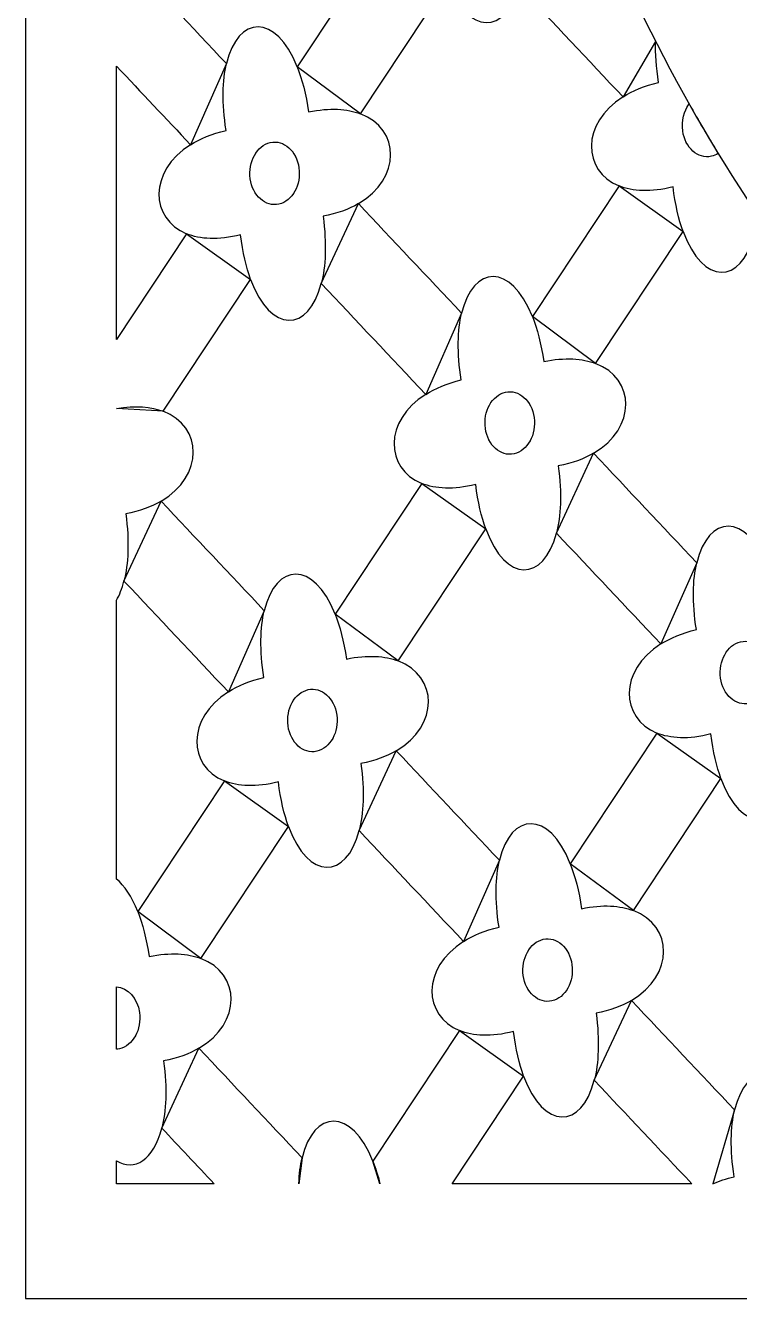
# Model space of a CAD drawing. Header units: centimetres. Extents: x 1.8 to 13.7, y -5.9 to 9.6.
# Drawn here: x 1.824 to 3.032, y -5.903 to -3.751 of the extents above; entities that cross this region are included whole.
import ezdxf

# ---------------------------------------------------------------- set-up
doc = ezdxf.new("R2010")
doc.units = ezdxf.units.CM
doc.header["$MEASUREMENT"] = 0
doc.layers.add('layer 1', color=7, linetype='Continuous')

msp = doc.modelspace()

# ---------------------------------------------------------------- linework, layer by layer
at = {"layer": 'layer 1', "color": 7}
for points, knots in [([(1.82375, 9.60243), (1.82375, 9.60243), (7.5222, 9.60243), (7.5222, 9.60243), (7.5222, 9.60243), (7.5222, 9.60243), (7.5222, -5.9026), (7.5222, -5.9026), (7.5222, -5.9026), (7.5222, -5.9026), (1.82375, -5.9026), (1.82375, -5.9026), (1.82375, -5.9026), (1.82375, -5.9026), (1.82375, 9.60243), (1.82375, 9.60243)], [0, 0, 0, 0, 0.2, 0.2, 0.2, 0.2, 0.4, 0.4, 0.4, 0.4, 0.6, 0.6, 0.6, 0.6, 1, 1, 1, 1]), ([(7.3682, -2.62354), (7.39259, -2.9877), (7.14111, -3.31673), (6.6514, -3.29242), (6.6514, -3.29242), (6.49824, -3.79455), (6.22865, -4.22455), (5.88486, -4.52902), (5.88486, -4.52902), (5.54106, -4.83346), (5.12304, -5.0124), (4.67301, -5.0124), (4.67301, -5.0124), (4.22299, -5.0124), (3.80498, -4.83346), (3.46118, -4.52902), (3.46118, -4.52902), (3.11738, -4.22455), (2.8478, -3.79455), (2.69464, -3.29242), (2.69464, -3.29242), (2.19987, -3.31698), (1.94828, -2.98088), (1.97869, -2.61225), (1.97869, -2.61225), (1.97869, -2.61225), (7.3682, -2.62354), (7.3682, -2.62354)], [0, 0, 0, 0, 0.125, 0.125, 0.125, 0.125, 0.25, 0.25, 0.25, 0.25, 0.375, 0.375, 0.375, 0.375, 0.5, 0.5, 0.5, 0.5, 0.625, 0.625, 0.625, 0.625, 0.75, 0.75, 0.75, 0.75, 1, 1, 1, 1]), ([(2.16371, -3.81504), (2.18304, -3.73393), (2.24728, -3.72936), (2.28342, -3.82084), (2.28342, -3.82084), (2.28342, -3.82084), (2.43004, -3.59992), (2.43004, -3.59992), (2.43004, -3.59992), (2.36793, -3.57452), (2.36517, -3.49457), (2.43674, -3.44938), (2.43674, -3.44938), (2.37787, -3.38693), (2.31899, -3.32446), (2.26013, -3.26201), (2.26013, -3.26201), (2.23907, -3.34466), (2.17425, -3.34676), (2.14067, -3.25496), (2.14067, -3.25496), (2.14067, -3.25496), (1.99262, -3.47802), (1.99262, -3.47802), (1.99262, -3.47802), (2.06004, -3.50376), (2.06256, -3.58697), (1.98917, -3.62986), (1.98917, -3.62986), (2.04734, -3.69159), (2.10552, -3.75331), (2.16371, -3.81504)], [0, 0, 0, 0, 0.1111111, 0.1111111, 0.1111111, 0.1111111, 0.2222222, 0.2222222, 0.2222222, 0.2222222, 0.3333333, 0.3333333, 0.3333333, 0.3333333, 0.4444444, 0.4444444, 0.4444444, 0.4444444, 0.5555556, 0.5555556, 0.5555556, 0.5555556, 0.6666667, 0.6666667, 0.6666667, 0.6666667, 0.7777778, 0.7777778, 0.7777778, 0.7777778, 1, 1, 1, 1]), ([(2.56144, -4.23699), (2.58077, -4.1559), (2.64501, -4.15131), (2.68116, -4.24281), (2.68116, -4.24281), (2.68116, -4.24281), (2.82778, -4.02189), (2.82778, -4.02189), (2.82778, -4.02189), (2.76566, -3.99647), (2.76292, -3.91654), (2.83448, -3.87135), (2.83448, -3.87135), (2.77561, -3.80888), (2.71674, -3.74645), (2.65786, -3.68398), (2.65786, -3.68398), (2.6368, -3.76663), (2.57198, -3.76873), (2.53842, -3.67691), (2.53842, -3.67691), (2.53842, -3.67691), (2.39037, -3.89999), (2.39037, -3.89999), (2.39037, -3.89999), (2.45778, -3.92571), (2.46029, -4.00893), (2.3869, -4.05183), (2.3869, -4.05183), (2.44508, -4.11354), (2.50327, -4.17528), (2.56144, -4.23699)], [0, 0, 0, 0, 0.1111111, 0.1111111, 0.1111111, 0.1111111, 0.2222222, 0.2222222, 0.2222222, 0.2222222, 0.3333333, 0.3333333, 0.3333333, 0.3333333, 0.4444444, 0.4444444, 0.4444444, 0.4444444, 0.5555556, 0.5555556, 0.5555556, 0.5555556, 0.6666667, 0.6666667, 0.6666667, 0.6666667, 0.7777778, 0.7777778, 0.7777778, 0.7777778, 1, 1, 1, 1]), ([(2.88969, -3.77767), (2.889, -3.79805), (2.89044, -3.82121), (2.89459, -3.84704), (2.89459, -3.84704), (2.87064, -3.85268), (2.85067, -3.86113), (2.83448, -3.87135), (2.83448, -3.87135), (2.83448, -3.87135), (2.88969, -3.77767), (2.88969, -3.77767)], [0, 0, 0, 0, 0.25, 0.25, 0.25, 0.25, 0.5, 0.5, 0.5, 0.5, 1, 1, 1, 1]), ([(1.97782, -4.28132), (1.97782, -4.28132), (2.0963, -4.1028), (2.0963, -4.1028), (2.0963, -4.1028), (2.03418, -4.07741), (2.03143, -3.99746), (2.103, -3.95226), (2.103, -3.95226), (2.06127, -3.90799), (2.01954, -3.86373), (1.97782, -3.81946), (1.97782, -3.81946), (1.97782, -3.81946), (1.97782, -4.28132), (1.97782, -4.28132)], [0, 0, 0, 0, 0.2, 0.2, 0.2, 0.2, 0.4, 0.4, 0.4, 0.4, 0.6, 0.6, 0.6, 0.6, 1, 1, 1, 1]), ([(2.16371, -3.81504), (2.1569, -3.84353), (2.15565, -3.88143), (2.16312, -3.92796), (2.16312, -3.92796), (2.13915, -3.9336), (2.11918, -3.94205), (2.103, -3.95226), (2.103, -3.95226), (2.103, -3.95226), (2.16371, -3.81504), (2.16371, -3.81504)], [0, 0, 0, 0, 0.25, 0.25, 0.25, 0.25, 0.5, 0.5, 0.5, 0.5, 1, 1, 1, 1]), ([(2.39037, -3.89999), (2.36808, -3.89149), (2.33873, -3.88925), (2.30265, -3.89685), (2.30265, -3.89685), (2.29819, -3.86656), (2.2915, -3.84131), (2.28342, -3.82084), (2.28342, -3.82084), (2.28342, -3.82084), (2.39037, -3.89999), (2.39037, -3.89999)], [0, 0, 0, 0, 0.25, 0.25, 0.25, 0.25, 0.5, 0.5, 0.5, 0.5, 1, 1, 1, 1]), ([(2.99541, -3.96696), (2.97863, -3.93951), (2.96226, -3.91164), (2.94632, -3.88334), (2.94632, -3.88334), (2.93753, -3.89512), (2.93309, -3.91178), (2.93547, -3.92888), (2.93547, -3.92888), (2.93947, -3.95757), (2.96123, -3.97684), (2.98392, -3.97177), (2.98392, -3.97177), (2.98802, -3.97087), (2.99186, -3.96921), (2.99541, -3.96696)], [0, 0, 0, 0, 0.2, 0.2, 0.2, 0.2, 0.4, 0.4, 0.4, 0.4, 0.6, 0.6, 0.6, 0.6, 1, 1, 1, 1]), ([(2.28638, -3.99142), (2.28238, -3.96274), (2.2606, -3.94346), (2.23792, -3.94853), (2.23792, -3.94853), (2.21523, -3.95358), (2.19998, -3.9811), (2.20399, -4.0098), (2.20399, -4.0098), (2.20799, -4.03849), (2.22975, -4.05776), (2.25244, -4.05269), (2.25244, -4.05269), (2.27513, -4.04764), (2.29037, -4.02012), (2.28638, -3.99142)], [0, 0, 0, 0, 0.2, 0.2, 0.2, 0.2, 0.4, 0.4, 0.4, 0.4, 0.6, 0.6, 0.6, 0.6, 1, 1, 1, 1]), ([(2.82778, -4.02189), (2.85053, -4.03118), (2.88123, -4.03319), (2.9192, -4.02346), (2.9192, -4.02346), (2.92275, -4.05336), (2.92867, -4.07844), (2.93615, -4.09888), (2.93615, -4.09888), (2.93615, -4.09888), (2.82778, -4.02189), (2.82778, -4.02189)], [0, 0, 0, 0, 0.25, 0.25, 0.25, 0.25, 0.5, 0.5, 0.5, 0.5, 1, 1, 1, 1]), ([(2.32413, -4.18686), (2.33138, -4.15837), (2.33345, -4.12033), (2.32724, -4.07326), (2.32724, -4.07326), (2.35089, -4.06877), (2.37073, -4.06128), (2.3869, -4.05183), (2.3869, -4.05183), (2.3869, -4.05183), (2.32413, -4.18686), (2.32413, -4.18686)], [0, 0, 0, 0, 0.25, 0.25, 0.25, 0.25, 0.5, 0.5, 0.5, 0.5, 1, 1, 1, 1]), ([(2.0963, -4.1028), (2.11905, -4.1121), (2.14976, -4.11411), (2.18771, -4.10437), (2.18771, -4.10437), (2.19127, -4.13427), (2.19719, -4.15936), (2.20467, -4.1798), (2.20467, -4.1798), (2.20467, -4.1798), (2.0963, -4.1028), (2.0963, -4.1028)], [0, 0, 0, 0, 0.25, 0.25, 0.25, 0.25, 0.5, 0.5, 0.5, 0.5, 1, 1, 1, 1]), ([(3.23132, -4.29389), (3.22729, -4.28913), (3.22327, -4.28435), (3.21924, -4.27956), (3.21924, -4.27956), (3.1647, -4.22169), (3.11015, -4.16382), (3.05561, -4.10595), (3.05561, -4.10595), (3.03453, -4.18858), (2.96973, -4.1907), (2.93615, -4.09888), (2.93615, -4.09888), (2.93615, -4.09888), (2.7881, -4.32196), (2.7881, -4.32196), (2.7881, -4.32196), (2.85552, -4.34768), (2.85802, -4.4309), (2.78464, -4.4738), (2.78464, -4.4738), (2.84281, -4.53551), (2.901, -4.59724), (2.95918, -4.65896), (2.95918, -4.65896), (2.9785, -4.57787), (3.04274, -4.57328), (3.07889, -4.66478), (3.07889, -4.66478), (3.07889, -4.66478), (3.22551, -4.44386), (3.22551, -4.44386), (3.22551, -4.44386), (3.16366, -4.41856), (3.16069, -4.33919), (3.23132, -4.29389)], [0, 0, 0, 0, 0.1, 0.1, 0.1, 0.1, 0.2, 0.2, 0.2, 0.2, 0.3, 0.3, 0.3, 0.3, 0.4, 0.4, 0.4, 0.4, 0.5, 0.5, 0.5, 0.5, 0.6, 0.6, 0.6, 0.6, 0.7, 0.7, 0.7, 0.7, 0.8, 0.8, 0.8, 0.8, 1, 1, 1, 1]), ([(2.22769, -4.73988), (2.24702, -4.65878), (2.31127, -4.6542), (2.34742, -4.7457), (2.34742, -4.7457), (2.34742, -4.7457), (2.49403, -4.52477), (2.49403, -4.52477), (2.49403, -4.52477), (2.43193, -4.49936), (2.42917, -4.41943), (2.50073, -4.37423), (2.50073, -4.37423), (2.44185, -4.31177), (2.38299, -4.24932), (2.32413, -4.18686), (2.32413, -4.18686), (2.30306, -4.2695), (2.23824, -4.27162), (2.20467, -4.1798), (2.20467, -4.1798), (2.20467, -4.1798), (2.05662, -4.40288), (2.05662, -4.40288), (2.05662, -4.40288), (2.12404, -4.4286), (2.12654, -4.51182), (2.05317, -4.55472), (2.05317, -4.55472), (2.11134, -4.61643), (2.16952, -4.67816), (2.22769, -4.73988)], [0, 0, 0, 0, 0.1111111, 0.1111111, 0.1111111, 0.1111111, 0.2222222, 0.2222222, 0.2222222, 0.2222222, 0.3333333, 0.3333333, 0.3333333, 0.3333333, 0.4444444, 0.4444444, 0.4444444, 0.4444444, 0.5555556, 0.5555556, 0.5555556, 0.5555556, 0.6666667, 0.6666667, 0.6666667, 0.6666667, 0.7777778, 0.7777778, 0.7777778, 0.7777778, 1, 1, 1, 1]), ([(2.56144, -4.23699), (2.55465, -4.26548), (2.55338, -4.3034), (2.56085, -4.34993), (2.56085, -4.34993), (2.53689, -4.35555), (2.51692, -4.36401), (2.50073, -4.37423), (2.50073, -4.37423), (2.50073, -4.37423), (2.56144, -4.23699), (2.56144, -4.23699)], [0, 0, 0, 0, 0.25, 0.25, 0.25, 0.25, 0.5, 0.5, 0.5, 0.5, 1, 1, 1, 1]), ([(2.7881, -4.32196), (2.76583, -4.31346), (2.73646, -4.31121), (2.70038, -4.31882), (2.70038, -4.31882), (2.69592, -4.28851), (2.68925, -4.26328), (2.68116, -4.24281), (2.68116, -4.24281), (2.68116, -4.24281), (2.7881, -4.32196), (2.7881, -4.32196)], [0, 0, 0, 0, 0.25, 0.25, 0.25, 0.25, 0.5, 0.5, 0.5, 0.5, 1, 1, 1, 1]), ([(2.68411, -4.41339), (2.68011, -4.38471), (2.65835, -4.36543), (2.63566, -4.3705), (2.63566, -4.3705), (2.61296, -4.37555), (2.59772, -4.40307), (2.60173, -4.43176), (2.60173, -4.43176), (2.60572, -4.46046), (2.62749, -4.47971), (2.65017, -4.47466), (2.65017, -4.47466), (2.67287, -4.46961), (2.68811, -4.44207), (2.68411, -4.41339)], [0, 0, 0, 0, 0.2, 0.2, 0.2, 0.2, 0.4, 0.4, 0.4, 0.4, 0.6, 0.6, 0.6, 0.6, 1, 1, 1, 1]), ([(2.05662, -4.40288), (2.03621, -4.39509), (2.00984, -4.39254), (1.97782, -4.39804), (1.97782, -4.39804), (1.97782, -4.39804), (2.05662, -4.40288), (2.05662, -4.40288)], [0, 0, 0, 0, 0.3333333, 0.3333333, 0.3333333, 0.3333333, 1, 1, 1, 1]), ([(2.72186, -4.60883), (2.72912, -4.58034), (2.73119, -4.5423), (2.72499, -4.49523), (2.72499, -4.49523), (2.74863, -4.49074), (2.76848, -4.48325), (2.78464, -4.4738), (2.78464, -4.4738), (2.78464, -4.4738), (2.72186, -4.60883), (2.72186, -4.60883)], [0, 0, 0, 0, 0.25, 0.25, 0.25, 0.25, 0.5, 0.5, 0.5, 0.5, 1, 1, 1, 1]), ([(2.49403, -4.52476), (2.51679, -4.53407), (2.5475, -4.53608), (2.58546, -4.52633), (2.58546, -4.52633), (2.58901, -4.55624), (2.59494, -4.58133), (2.6024, -4.60176), (2.6024, -4.60176), (2.6024, -4.60176), (2.49403, -4.52476), (2.49403, -4.52476)], [0, 0, 0, 0, 0.25, 0.25, 0.25, 0.25, 0.5, 0.5, 0.5, 0.5, 1, 1, 1, 1]), ([(1.99038, -4.68974), (1.99763, -4.66126), (1.99971, -4.62322), (1.9935, -4.57615), (1.9935, -4.57615), (2.01716, -4.57166), (2.03699, -4.56416), (2.05315, -4.55471), (2.05315, -4.55471), (2.05315, -4.55471), (1.99038, -4.68974), (1.99038, -4.68974)], [0, 0, 0, 0, 0.25, 0.25, 0.25, 0.25, 0.5, 0.5, 0.5, 0.5, 1, 1, 1, 1]), ([(2.62542, -5.16185), (2.64476, -5.08074), (2.70901, -5.07617), (2.74515, -5.16765), (2.74515, -5.16765), (2.74515, -5.16765), (2.89176, -4.94673), (2.89176, -4.94673), (2.89176, -4.94673), (2.82966, -4.92133), (2.8269, -4.84138), (2.89848, -4.7962), (2.89848, -4.7962), (2.8396, -4.73374), (2.78072, -4.67129), (2.72186, -4.60883), (2.72186, -4.60883), (2.70079, -4.69147), (2.63598, -4.69357), (2.6024, -4.60176), (2.6024, -4.60176), (2.6024, -4.60176), (2.45437, -4.82483), (2.45437, -4.82483), (2.45437, -4.82483), (2.52178, -4.85055), (2.52429, -4.93379), (2.4509, -4.97667), (2.4509, -4.97667), (2.50907, -5.0384), (2.56725, -5.10013), (2.62542, -5.16185)], [0, 0, 0, 0, 0.1111111, 0.1111111, 0.1111111, 0.1111111, 0.2222222, 0.2222222, 0.2222222, 0.2222222, 0.3333333, 0.3333333, 0.3333333, 0.3333333, 0.4444444, 0.4444444, 0.4444444, 0.4444444, 0.5555556, 0.5555556, 0.5555556, 0.5555556, 0.6666667, 0.6666667, 0.6666667, 0.6666667, 0.7777778, 0.7777778, 0.7777778, 0.7777778, 1, 1, 1, 1]), ([(2.95918, -4.65896), (2.95238, -4.68745), (2.95113, -4.72535), (2.95859, -4.77189), (2.95859, -4.77189), (2.93463, -4.77752), (2.91465, -4.78598), (2.89848, -4.7962), (2.89848, -4.7962), (2.89848, -4.7962), (2.95918, -4.65896), (2.95918, -4.65896)], [0, 0, 0, 0, 0.25, 0.25, 0.25, 0.25, 0.5, 0.5, 0.5, 0.5, 1, 1, 1, 1]), ([(1.97782, -5.1935), (1.99092, -5.20443), (2.00342, -5.22264), (2.01367, -5.24857), (2.01367, -5.24857), (2.01367, -5.24857), (2.16029, -5.02765), (2.16029, -5.02765), (2.16029, -5.02765), (2.09818, -5.00225), (2.09543, -4.9223), (2.167, -4.87711), (2.167, -4.87711), (2.10812, -4.81464), (2.04925, -4.75219), (1.99038, -4.68975), (1.99038, -4.68975), (1.98714, -4.70247), (1.98285, -4.71327), (1.97782, -4.72213), (1.97782, -4.72213), (1.97782, -4.72213), (1.97782, -5.1935), (1.97782, -5.1935)], [0, 0, 0, 0, 0.1428571, 0.1428571, 0.1428571, 0.1428571, 0.2857143, 0.2857143, 0.2857143, 0.2857143, 0.4285714, 0.4285714, 0.4285714, 0.4285714, 0.5714286, 0.5714286, 0.5714286, 0.5714286, 0.7142857, 0.7142857, 0.7142857, 0.7142857, 1, 1, 1, 1]), ([(2.22769, -4.73988), (2.2209, -4.76837), (2.21965, -4.80627), (2.2271, -4.8528), (2.2271, -4.8528), (2.20315, -4.85844), (2.18318, -4.86689), (2.167, -4.87711), (2.167, -4.87711), (2.167, -4.87711), (2.22769, -4.73988), (2.22769, -4.73988)], [0, 0, 0, 0, 0.25, 0.25, 0.25, 0.25, 0.5, 0.5, 0.5, 0.5, 1, 1, 1, 1]), ([(2.45437, -4.82483), (2.43208, -4.81633), (2.40272, -4.81409), (2.36663, -4.82169), (2.36663, -4.82169), (2.36217, -4.7914), (2.3555, -4.76615), (2.34742, -4.7457), (2.34742, -4.7457), (2.34742, -4.7457), (2.45437, -4.82483), (2.45437, -4.82483)], [0, 0, 0, 0, 0.25, 0.25, 0.25, 0.25, 0.5, 0.5, 0.5, 0.5, 1, 1, 1, 1]), ([(3.08185, -4.83536), (3.07784, -4.80668), (3.05608, -4.7874), (3.03339, -4.79245), (3.03339, -4.79245), (3.01071, -4.79752), (2.99546, -4.82504), (2.99946, -4.85373), (2.99946, -4.85373), (3.00346, -4.88241), (3.02523, -4.90168), (3.04792, -4.89663), (3.04792, -4.89663), (3.07061, -4.89158), (3.08585, -4.86404), (3.08185, -4.83536)], [0, 0, 0, 0, 0.2, 0.2, 0.2, 0.2, 0.4, 0.4, 0.4, 0.4, 0.6, 0.6, 0.6, 0.6, 1, 1, 1, 1]), ([(2.35036, -4.91628), (2.34637, -4.88759), (2.3246, -4.86832), (2.30192, -4.87337), (2.30192, -4.87337), (2.27923, -4.87843), (2.26398, -4.90596), (2.26798, -4.93464), (2.26798, -4.93464), (2.27198, -4.96333), (2.29374, -4.9826), (2.31644, -4.97755), (2.31644, -4.97755), (2.33913, -4.97248), (2.35437, -4.94496), (2.35036, -4.91628)], [0, 0, 0, 0, 0.2, 0.2, 0.2, 0.2, 0.4, 0.4, 0.4, 0.4, 0.6, 0.6, 0.6, 0.6, 1, 1, 1, 1]), ([(2.89178, -4.94673), (2.91453, -4.95604), (2.94523, -4.95803), (2.98319, -4.9483), (2.98319, -4.9483), (2.98674, -4.9782), (2.99267, -5.00329), (3.00015, -5.02373), (3.00015, -5.02373), (3.00015, -5.02373), (2.89178, -4.94673), (2.89178, -4.94673)], [0, 0, 0, 0, 0.25, 0.25, 0.25, 0.25, 0.5, 0.5, 0.5, 0.5, 1, 1, 1, 1]), ([(2.38812, -5.11171), (2.39538, -5.08322), (2.39744, -5.04517), (2.39124, -4.99812), (2.39124, -4.99812), (2.41489, -4.99363), (2.43473, -4.98612), (2.4509, -4.97667), (2.4509, -4.97667), (2.4509, -4.97667), (2.38812, -5.11171), (2.38812, -5.11171)], [0, 0, 0, 0, 0.25, 0.25, 0.25, 0.25, 0.5, 0.5, 0.5, 0.5, 1, 1, 1, 1]), ([(2.16029, -5.02765), (2.18305, -5.03694), (2.21374, -5.03895), (2.25171, -5.02922), (2.25171, -5.02922), (2.25526, -5.05912), (2.26119, -5.0842), (2.26866, -5.10464), (2.26866, -5.10464), (2.26866, -5.10464), (2.16029, -5.02765), (2.16029, -5.02765)], [0, 0, 0, 0, 0.25, 0.25, 0.25, 0.25, 0.5, 0.5, 0.5, 0.5, 1, 1, 1, 1]), ([(3.02317, -5.5838), (3.0425, -5.50271), (3.10674, -5.49812), (3.14288, -5.58962), (3.14288, -5.58962), (3.14288, -5.58962), (3.28951, -5.3687), (3.28951, -5.3687), (3.28951, -5.3687), (3.22739, -5.3433), (3.22465, -5.26335), (3.29621, -5.21815), (3.29621, -5.21815), (3.23733, -5.1557), (3.17847, -5.09324), (3.11959, -5.03079), (3.11959, -5.03079), (3.09853, -5.11344), (3.03371, -5.11554), (3.00015, -5.02373), (3.00015, -5.02373), (3.00015, -5.02373), (2.8521, -5.2468), (2.8521, -5.2468), (2.8521, -5.2468), (2.91952, -5.27252), (2.92202, -5.35574), (2.84863, -5.39864), (2.84863, -5.39864), (2.90681, -5.46037), (2.96499, -5.52208), (3.02317, -5.5838)], [0, 0, 0, 0, 0.1111111, 0.1111111, 0.1111111, 0.1111111, 0.2222222, 0.2222222, 0.2222222, 0.2222222, 0.3333333, 0.3333333, 0.3333333, 0.3333333, 0.4444444, 0.4444444, 0.4444444, 0.4444444, 0.5555556, 0.5555556, 0.5555556, 0.5555556, 0.6666667, 0.6666667, 0.6666667, 0.6666667, 0.7777778, 0.7777778, 0.7777778, 0.7777778, 1, 1, 1, 1]), ([(2.29169, -5.66472), (2.31102, -5.58363), (2.37527, -5.57904), (2.4114, -5.67054), (2.4114, -5.67054), (2.4114, -5.67054), (2.55803, -5.44962), (2.55803, -5.44962), (2.55803, -5.44962), (2.49591, -5.4242), (2.49316, -5.34427), (2.56473, -5.29908), (2.56473, -5.29908), (2.50585, -5.23661), (2.44698, -5.17416), (2.38812, -5.11171), (2.38812, -5.11171), (2.36706, -5.19436), (2.30224, -5.19646), (2.26866, -5.10464), (2.26866, -5.10464), (2.26866, -5.10464), (2.12062, -5.32772), (2.12062, -5.32772), (2.12062, -5.32772), (2.18803, -5.35344), (2.19054, -5.43666), (2.11715, -5.47956), (2.11715, -5.47956), (2.17534, -5.54127), (2.23351, -5.603), (2.29169, -5.66472)], [0, 0, 0, 0, 0.1111111, 0.1111111, 0.1111111, 0.1111111, 0.2222222, 0.2222222, 0.2222222, 0.2222222, 0.3333333, 0.3333333, 0.3333333, 0.3333333, 0.4444444, 0.4444444, 0.4444444, 0.4444444, 0.5555556, 0.5555556, 0.5555556, 0.5555556, 0.6666667, 0.6666667, 0.6666667, 0.6666667, 0.7777778, 0.7777778, 0.7777778, 0.7777778, 1, 1, 1, 1]), ([(2.62542, -5.16185), (2.61865, -5.19034), (2.61738, -5.22824), (2.62485, -5.27477), (2.62485, -5.27477), (2.60088, -5.28039), (2.58091, -5.28886), (2.56473, -5.29908), (2.56473, -5.29908), (2.56473, -5.29908), (2.62542, -5.16185), (2.62542, -5.16185)], [0, 0, 0, 0, 0.25, 0.25, 0.25, 0.25, 0.5, 0.5, 0.5, 0.5, 1, 1, 1, 1]), ([(2.8521, -5.2468), (2.82981, -5.2383), (2.80045, -5.23606), (2.76438, -5.24366), (2.76438, -5.24366), (2.75992, -5.21337), (2.75323, -5.18812), (2.74515, -5.16765), (2.74515, -5.16765), (2.74515, -5.16765), (2.8521, -5.2468), (2.8521, -5.2468)], [0, 0, 0, 0, 0.25, 0.25, 0.25, 0.25, 0.5, 0.5, 0.5, 0.5, 1, 1, 1, 1]), ([(2.12062, -5.32772), (2.09833, -5.31922), (2.06897, -5.31698), (2.0329, -5.32458), (2.0329, -5.32458), (2.02844, -5.29429), (2.02176, -5.26902), (2.01367, -5.24857), (2.01367, -5.24857), (2.01367, -5.24857), (2.12062, -5.32772), (2.12062, -5.32772)], [0, 0, 0, 0, 0.25, 0.25, 0.25, 0.25, 0.5, 0.5, 0.5, 0.5, 1, 1, 1, 1]), ([(2.74811, -5.33825), (2.7441, -5.30955), (2.72233, -5.29029), (2.69965, -5.29534), (2.69965, -5.29534), (2.67696, -5.3004), (2.66172, -5.32791), (2.66571, -5.35661), (2.66571, -5.35661), (2.66972, -5.3853), (2.69149, -5.40457), (2.71417, -5.3995), (2.71417, -5.3995), (2.73686, -5.39445), (2.75211, -5.36693), (2.74811, -5.33825)], [0, 0, 0, 0, 0.2, 0.2, 0.2, 0.2, 0.4, 0.4, 0.4, 0.4, 0.6, 0.6, 0.6, 0.6, 1, 1, 1, 1]), ([(2.01663, -5.41915), (2.0132, -5.39458), (1.99672, -5.37692), (1.97782, -5.37555), (1.97782, -5.37555), (1.97782, -5.37555), (1.97782, -5.48115), (1.97782, -5.48115), (1.97782, -5.48115), (1.97943, -5.48102), (1.98106, -5.48079), (1.9827, -5.48042), (1.9827, -5.48042), (2.00538, -5.47537), (2.02063, -5.44785), (2.01663, -5.41915)], [0, 0, 0, 0, 0.2, 0.2, 0.2, 0.2, 0.4, 0.4, 0.4, 0.4, 0.6, 0.6, 0.6, 0.6, 1, 1, 1, 1]), ([(2.78585, -5.53368), (2.79311, -5.50519), (2.79519, -5.46714), (2.78897, -5.42007), (2.78897, -5.42007), (2.81263, -5.41559), (2.83246, -5.40809), (2.84863, -5.39864), (2.84863, -5.39864), (2.84863, -5.39864), (2.78585, -5.53368), (2.78585, -5.53368)], [0, 0, 0, 0, 0.25, 0.25, 0.25, 0.25, 0.5, 0.5, 0.5, 0.5, 1, 1, 1, 1]), ([(2.55803, -5.44962), (2.58078, -5.45891), (2.61149, -5.46092), (2.64944, -5.45119), (2.64944, -5.45119), (2.65299, -5.48109), (2.65892, -5.50617), (2.6664, -5.52661), (2.6664, -5.52661), (2.6664, -5.52661), (2.55803, -5.44962), (2.55803, -5.44962)], [0, 0, 0, 0, 0.25, 0.25, 0.25, 0.25, 0.5, 0.5, 0.5, 0.5, 1, 1, 1, 1]), ([(2.05437, -5.61459), (2.06163, -5.5861), (2.0637, -5.54806), (2.0575, -5.50099), (2.0575, -5.50099), (2.08114, -5.4965), (2.10099, -5.48901), (2.11715, -5.47956), (2.11715, -5.47956), (2.11715, -5.47956), (2.05437, -5.61459), (2.05437, -5.61459)], [0, 0, 0, 0, 0.25, 0.25, 0.25, 0.25, 0.5, 0.5, 0.5, 0.5, 1, 1, 1, 1]), ([(2.95075, -5.70861), (2.89578, -5.65031), (2.84082, -5.59198), (2.78585, -5.53368), (2.78585, -5.53368), (2.76479, -5.61631), (2.69997, -5.61843), (2.6664, -5.52661), (2.6664, -5.52661), (2.6664, -5.52661), (2.5456, -5.70861), (2.5456, -5.70861), (2.5456, -5.70861), (2.5456, -5.70861), (2.95075, -5.70861), (2.95075, -5.70861)], [0, 0, 0, 0, 0.2, 0.2, 0.2, 0.2, 0.4, 0.4, 0.4, 0.4, 0.6, 0.6, 0.6, 0.6, 1, 1, 1, 1]), ([(3.02317, -5.5838), (3.01638, -5.61229), (3.01513, -5.65021), (3.02258, -5.69673), (3.02258, -5.69673), (3.00921, -5.69988), (2.99708, -5.7039), (2.98615, -5.70861), (2.98615, -5.70861), (2.98615, -5.70861), (3.02317, -5.5838), (3.02317, -5.5838)], [0, 0, 0, 0, 0.25, 0.25, 0.25, 0.25, 0.5, 0.5, 0.5, 0.5, 1, 1, 1, 1]), ([(2.14299, -5.70861), (2.11346, -5.67727), (2.08392, -5.64593), (2.05437, -5.61459), (2.05437, -5.61459), (2.04059, -5.66867), (2.00806, -5.68827), (1.97782, -5.66961), (1.97782, -5.66961), (1.97782, -5.66961), (1.97782, -5.70861), (1.97782, -5.70861), (1.97782, -5.70861), (1.97782, -5.70861), (2.14299, -5.70861), (2.14299, -5.70861)], [0, 0, 0, 0, 0.2, 0.2, 0.2, 0.2, 0.4, 0.4, 0.4, 0.4, 0.6, 0.6, 0.6, 0.6, 1, 1, 1, 1]), ([(2.29169, -5.66472), (2.28864, -5.67749), (2.28672, -5.69214), (2.28618, -5.70861), (2.28618, -5.70861), (2.28618, -5.70861), (2.29169, -5.66472), (2.29169, -5.66472)], [0, 0, 0, 0, 0.3333333, 0.3333333, 0.3333333, 0.3333333, 1, 1, 1, 1]), ([(2.42332, -5.70861), (2.41986, -5.69446), (2.41585, -5.68176), (2.4114, -5.67054), (2.4114, -5.67054), (2.4114, -5.67054), (2.42332, -5.70861), (2.42332, -5.70861)], [0, 0, 0, 0, 0.3333333, 0.3333333, 0.3333333, 0.3333333, 1, 1, 1, 1])]:
    msp.add_open_spline(points, degree=3, knots=knots, dxfattribs=at)
at = {"layer": 'layer 1', "color": 250, "lineweight": 9}
for points, knots in [([(1.82375, 9.60243), (1.82375, 9.60243), (7.5222, 9.60243), (7.5222, 9.60243), (7.5222, 9.60243), (7.5222, 9.60243), (7.5222, -5.9026), (7.5222, -5.9026), (7.5222, -5.9026), (7.5222, -5.9026), (1.82375, -5.9026), (1.82375, -5.9026), (1.82375, -5.9026), (1.82375, -5.9026), (1.82375, 9.60243), (1.82375, 9.60243)], [0, 0, 0, 0, 0.2, 0.2, 0.2, 0.2, 0.4, 0.4, 0.4, 0.4, 0.6, 0.6, 0.6, 0.6, 1, 1, 1, 1]), ([(7.3682, -2.62354), (7.39259, -2.9877), (7.14111, -3.31673), (6.6514, -3.29242), (6.6514, -3.29242), (6.49824, -3.79455), (6.22865, -4.22455), (5.88486, -4.52902), (5.88486, -4.52902), (5.54106, -4.83346), (5.12304, -5.0124), (4.67301, -5.0124), (4.67301, -5.0124), (4.22299, -5.0124), (3.80498, -4.83346), (3.46118, -4.52902), (3.46118, -4.52902), (3.11738, -4.22455), (2.8478, -3.79455), (2.69464, -3.29242), (2.69464, -3.29242), (2.19987, -3.31698), (1.94828, -2.98088), (1.97869, -2.61225)], [0, 0, 0, 0, 0.1428571, 0.1428571, 0.1428571, 0.1428571, 0.2857143, 0.2857143, 0.2857143, 0.2857143, 0.4285714, 0.4285714, 0.4285714, 0.4285714, 0.5714286, 0.5714286, 0.5714286, 0.5714286, 0.7142857, 0.7142857, 0.7142857, 0.7142857, 1, 1, 1, 1]), ([(2.16371, -3.81504), (2.18304, -3.73393), (2.24728, -3.72936), (2.28342, -3.82084), (2.28342, -3.82084), (2.28342, -3.82084), (2.43004, -3.59992), (2.43004, -3.59992), (2.43004, -3.59992), (2.36793, -3.57452), (2.36517, -3.49457), (2.43674, -3.44938), (2.43674, -3.44938), (2.37787, -3.38693), (2.31899, -3.32446), (2.26013, -3.26201), (2.26013, -3.26201), (2.23907, -3.34466), (2.17425, -3.34676), (2.14067, -3.25496), (2.14067, -3.25496), (2.14067, -3.25496), (1.99262, -3.47802), (1.99262, -3.47802), (1.99262, -3.47802), (2.06004, -3.50376), (2.06256, -3.58697), (1.98917, -3.62986), (1.98917, -3.62986), (2.04734, -3.69159), (2.10552, -3.75331), (2.16371, -3.81504)], [0, 0, 0, 0, 0.1111111, 0.1111111, 0.1111111, 0.1111111, 0.2222222, 0.2222222, 0.2222222, 0.2222222, 0.3333333, 0.3333333, 0.3333333, 0.3333333, 0.4444444, 0.4444444, 0.4444444, 0.4444444, 0.5555556, 0.5555556, 0.5555556, 0.5555556, 0.6666667, 0.6666667, 0.6666667, 0.6666667, 0.7777778, 0.7777778, 0.7777778, 0.7777778, 1, 1, 1, 1]), ([(2.56144, -4.23699), (2.58077, -4.1559), (2.64501, -4.15131), (2.68116, -4.24281), (2.68116, -4.24281), (2.68116, -4.24281), (2.82778, -4.02189), (2.82778, -4.02189), (2.82778, -4.02189), (2.76566, -3.99647), (2.76292, -3.91654), (2.83448, -3.87135), (2.83448, -3.87135), (2.77561, -3.80888), (2.71674, -3.74645), (2.65786, -3.68398), (2.65786, -3.68398), (2.6368, -3.76663), (2.57198, -3.76873), (2.53842, -3.67691), (2.53842, -3.67691), (2.53842, -3.67691), (2.39037, -3.89999), (2.39037, -3.89999), (2.39037, -3.89999), (2.45778, -3.92571), (2.46029, -4.00893), (2.3869, -4.05183), (2.3869, -4.05183), (2.44508, -4.11354), (2.50327, -4.17528), (2.56144, -4.23699)], [0, 0, 0, 0, 0.1111111, 0.1111111, 0.1111111, 0.1111111, 0.2222222, 0.2222222, 0.2222222, 0.2222222, 0.3333333, 0.3333333, 0.3333333, 0.3333333, 0.4444444, 0.4444444, 0.4444444, 0.4444444, 0.5555556, 0.5555556, 0.5555556, 0.5555556, 0.6666667, 0.6666667, 0.6666667, 0.6666667, 0.7777778, 0.7777778, 0.7777778, 0.7777778, 1, 1, 1, 1]), ([(2.88969, -3.77767), (2.889, -3.79805), (2.89044, -3.82121), (2.89459, -3.84704), (2.89459, -3.84704), (2.87064, -3.85268), (2.85067, -3.86113), (2.83448, -3.87135)], [0, 0, 0, 0, 0.3333333, 0.3333333, 0.3333333, 0.3333333, 1, 1, 1, 1]), ([(1.97782, -4.28132), (1.97782, -4.28132), (2.0963, -4.1028), (2.0963, -4.1028), (2.0963, -4.1028), (2.03418, -4.07741), (2.03143, -3.99746), (2.103, -3.95226), (2.103, -3.95226), (2.06127, -3.90799), (2.01954, -3.86373), (1.97782, -3.81946), (1.97782, -3.81946), (1.97782, -3.81946), (1.97782, -4.28132), (1.97782, -4.28132)], [0, 0, 0, 0, 0.2, 0.2, 0.2, 0.2, 0.4, 0.4, 0.4, 0.4, 0.6, 0.6, 0.6, 0.6, 1, 1, 1, 1]), ([(2.16371, -3.81504), (2.1569, -3.84353), (2.15565, -3.88143), (2.16312, -3.92796), (2.16312, -3.92796), (2.13915, -3.9336), (2.11918, -3.94205), (2.103, -3.95226)], [0, 0, 0, 0, 0.3333333, 0.3333333, 0.3333333, 0.3333333, 1, 1, 1, 1]), ([(2.39037, -3.89999), (2.36808, -3.89149), (2.33873, -3.88925), (2.30265, -3.89685), (2.30265, -3.89685), (2.29819, -3.86656), (2.2915, -3.84131), (2.28342, -3.82084)], [0, 0, 0, 0, 0.3333333, 0.3333333, 0.3333333, 0.3333333, 1, 1, 1, 1]), ([(2.99541, -3.96696), (2.97863, -3.93951), (2.96226, -3.91164), (2.94632, -3.88334), (2.94632, -3.88334), (2.93753, -3.89512), (2.93309, -3.91178), (2.93547, -3.92888), (2.93547, -3.92888), (2.93947, -3.95757), (2.96123, -3.97684), (2.98392, -3.97177), (2.98392, -3.97177), (2.98802, -3.97087), (2.99186, -3.96921), (2.99541, -3.96696)], [0, 0, 0, 0, 0.2, 0.2, 0.2, 0.2, 0.4, 0.4, 0.4, 0.4, 0.6, 0.6, 0.6, 0.6, 1, 1, 1, 1]), ([(2.28638, -3.99142), (2.28238, -3.96274), (2.2606, -3.94346), (2.23792, -3.94853), (2.23792, -3.94853), (2.21523, -3.95358), (2.19998, -3.9811), (2.20399, -4.0098), (2.20399, -4.0098), (2.20799, -4.03849), (2.22975, -4.05776), (2.25244, -4.05269), (2.25244, -4.05269), (2.27513, -4.04764), (2.29037, -4.02012), (2.28638, -3.99142)], [0, 0, 0, 0, 0.2, 0.2, 0.2, 0.2, 0.4, 0.4, 0.4, 0.4, 0.6, 0.6, 0.6, 0.6, 1, 1, 1, 1]), ([(2.82778, -4.02189), (2.85053, -4.03118), (2.88123, -4.03319), (2.9192, -4.02346), (2.9192, -4.02346), (2.92275, -4.05336), (2.92867, -4.07844), (2.93615, -4.09888)], [0, 0, 0, 0, 0.3333333, 0.3333333, 0.3333333, 0.3333333, 1, 1, 1, 1]), ([(2.32413, -4.18686), (2.33138, -4.15837), (2.33345, -4.12033), (2.32724, -4.07326), (2.32724, -4.07326), (2.35089, -4.06877), (2.37073, -4.06128), (2.3869, -4.05183)], [0, 0, 0, 0, 0.3333333, 0.3333333, 0.3333333, 0.3333333, 1, 1, 1, 1]), ([(2.0963, -4.1028), (2.11905, -4.1121), (2.14976, -4.11411), (2.18771, -4.10437), (2.18771, -4.10437), (2.19127, -4.13427), (2.19719, -4.15936), (2.20467, -4.1798)], [0, 0, 0, 0, 0.3333333, 0.3333333, 0.3333333, 0.3333333, 1, 1, 1, 1]), ([(3.23132, -4.29389), (3.22729, -4.28913), (3.22327, -4.28435), (3.21924, -4.27956), (3.21924, -4.27956), (3.1647, -4.22169), (3.11015, -4.16382), (3.05561, -4.10595), (3.05561, -4.10595), (3.03453, -4.18858), (2.96973, -4.1907), (2.93615, -4.09888), (2.93615, -4.09888), (2.93615, -4.09888), (2.7881, -4.32196), (2.7881, -4.32196), (2.7881, -4.32196), (2.85552, -4.34768), (2.85802, -4.4309), (2.78464, -4.4738), (2.78464, -4.4738), (2.84281, -4.53551), (2.901, -4.59724), (2.95918, -4.65896), (2.95918, -4.65896), (2.9785, -4.57787), (3.04274, -4.57328), (3.07889, -4.66478), (3.07889, -4.66478), (3.07889, -4.66478), (3.22551, -4.44386), (3.22551, -4.44386), (3.22551, -4.44386), (3.16366, -4.41856), (3.16069, -4.33919), (3.23132, -4.29389)], [0, 0, 0, 0, 0.1, 0.1, 0.1, 0.1, 0.2, 0.2, 0.2, 0.2, 0.3, 0.3, 0.3, 0.3, 0.4, 0.4, 0.4, 0.4, 0.5, 0.5, 0.5, 0.5, 0.6, 0.6, 0.6, 0.6, 0.7, 0.7, 0.7, 0.7, 0.8, 0.8, 0.8, 0.8, 1, 1, 1, 1]), ([(2.22769, -4.73988), (2.24702, -4.65878), (2.31127, -4.6542), (2.34742, -4.7457), (2.34742, -4.7457), (2.34742, -4.7457), (2.49403, -4.52477), (2.49403, -4.52477), (2.49403, -4.52477), (2.43193, -4.49936), (2.42917, -4.41943), (2.50073, -4.37423), (2.50073, -4.37423), (2.44185, -4.31177), (2.38299, -4.24932), (2.32413, -4.18686), (2.32413, -4.18686), (2.30306, -4.2695), (2.23824, -4.27162), (2.20467, -4.1798), (2.20467, -4.1798), (2.20467, -4.1798), (2.05662, -4.40288), (2.05662, -4.40288), (2.05662, -4.40288), (2.12404, -4.4286), (2.12654, -4.51182), (2.05317, -4.55472), (2.05317, -4.55472), (2.11134, -4.61643), (2.16952, -4.67816), (2.22769, -4.73988)], [0, 0, 0, 0, 0.1111111, 0.1111111, 0.1111111, 0.1111111, 0.2222222, 0.2222222, 0.2222222, 0.2222222, 0.3333333, 0.3333333, 0.3333333, 0.3333333, 0.4444444, 0.4444444, 0.4444444, 0.4444444, 0.5555556, 0.5555556, 0.5555556, 0.5555556, 0.6666667, 0.6666667, 0.6666667, 0.6666667, 0.7777778, 0.7777778, 0.7777778, 0.7777778, 1, 1, 1, 1]), ([(2.56144, -4.23699), (2.55465, -4.26548), (2.55338, -4.3034), (2.56085, -4.34993), (2.56085, -4.34993), (2.53689, -4.35555), (2.51692, -4.36401), (2.50073, -4.37423)], [0, 0, 0, 0, 0.3333333, 0.3333333, 0.3333333, 0.3333333, 1, 1, 1, 1]), ([(2.7881, -4.32196), (2.76583, -4.31346), (2.73646, -4.31121), (2.70038, -4.31882), (2.70038, -4.31882), (2.69592, -4.28851), (2.68925, -4.26328), (2.68116, -4.24281)], [0, 0, 0, 0, 0.3333333, 0.3333333, 0.3333333, 0.3333333, 1, 1, 1, 1]), ([(2.68411, -4.41339), (2.68011, -4.38471), (2.65835, -4.36543), (2.63566, -4.3705), (2.63566, -4.3705), (2.61296, -4.37555), (2.59772, -4.40307), (2.60173, -4.43176), (2.60173, -4.43176), (2.60572, -4.46046), (2.62749, -4.47971), (2.65017, -4.47466), (2.65017, -4.47466), (2.67287, -4.46961), (2.68811, -4.44207), (2.68411, -4.41339)], [0, 0, 0, 0, 0.2, 0.2, 0.2, 0.2, 0.4, 0.4, 0.4, 0.4, 0.6, 0.6, 0.6, 0.6, 1, 1, 1, 1]), ([(2.72186, -4.60883), (2.72912, -4.58034), (2.73119, -4.5423), (2.72499, -4.49523), (2.72499, -4.49523), (2.74863, -4.49074), (2.76848, -4.48325), (2.78464, -4.4738)], [0, 0, 0, 0, 0.3333333, 0.3333333, 0.3333333, 0.3333333, 1, 1, 1, 1]), ([(2.49403, -4.52476), (2.51679, -4.53407), (2.5475, -4.53608), (2.58546, -4.52633), (2.58546, -4.52633), (2.58901, -4.55624), (2.59494, -4.58133), (2.6024, -4.60176)], [0, 0, 0, 0, 0.3333333, 0.3333333, 0.3333333, 0.3333333, 1, 1, 1, 1]), ([(1.99038, -4.68974), (1.99763, -4.66126), (1.99971, -4.62322), (1.9935, -4.57615), (1.9935, -4.57615), (2.01716, -4.57166), (2.03699, -4.56416), (2.05315, -4.55471)], [0, 0, 0, 0, 0.3333333, 0.3333333, 0.3333333, 0.3333333, 1, 1, 1, 1]), ([(2.62542, -5.16185), (2.64476, -5.08074), (2.70901, -5.07617), (2.74515, -5.16765), (2.74515, -5.16765), (2.74515, -5.16765), (2.89176, -4.94673), (2.89176, -4.94673), (2.89176, -4.94673), (2.82966, -4.92133), (2.8269, -4.84138), (2.89848, -4.7962), (2.89848, -4.7962), (2.8396, -4.73374), (2.78072, -4.67129), (2.72186, -4.60883), (2.72186, -4.60883), (2.70079, -4.69147), (2.63598, -4.69357), (2.6024, -4.60176), (2.6024, -4.60176), (2.6024, -4.60176), (2.45437, -4.82483), (2.45437, -4.82483), (2.45437, -4.82483), (2.52178, -4.85055), (2.52429, -4.93379), (2.4509, -4.97667), (2.4509, -4.97667), (2.50907, -5.0384), (2.56725, -5.10013), (2.62542, -5.16185)], [0, 0, 0, 0, 0.1111111, 0.1111111, 0.1111111, 0.1111111, 0.2222222, 0.2222222, 0.2222222, 0.2222222, 0.3333333, 0.3333333, 0.3333333, 0.3333333, 0.4444444, 0.4444444, 0.4444444, 0.4444444, 0.5555556, 0.5555556, 0.5555556, 0.5555556, 0.6666667, 0.6666667, 0.6666667, 0.6666667, 0.7777778, 0.7777778, 0.7777778, 0.7777778, 1, 1, 1, 1]), ([(2.95918, -4.65896), (2.95238, -4.68745), (2.95113, -4.72535), (2.95859, -4.77189), (2.95859, -4.77189), (2.93463, -4.77752), (2.91465, -4.78598), (2.89848, -4.7962)], [0, 0, 0, 0, 0.3333333, 0.3333333, 0.3333333, 0.3333333, 1, 1, 1, 1]), ([(1.97782, -5.1935), (1.99092, -5.20443), (2.00342, -5.22264), (2.01367, -5.24857), (2.01367, -5.24857), (2.01367, -5.24857), (2.16029, -5.02765), (2.16029, -5.02765), (2.16029, -5.02765), (2.09818, -5.00225), (2.09543, -4.9223), (2.167, -4.87711), (2.167, -4.87711), (2.10812, -4.81464), (2.04925, -4.75219), (1.99038, -4.68975), (1.99038, -4.68975), (1.98714, -4.70247), (1.98285, -4.71327), (1.97782, -4.72213), (1.97782, -4.72213), (1.97782, -4.72213), (1.97782, -5.1935), (1.97782, -5.1935)], [0, 0, 0, 0, 0.1428571, 0.1428571, 0.1428571, 0.1428571, 0.2857143, 0.2857143, 0.2857143, 0.2857143, 0.4285714, 0.4285714, 0.4285714, 0.4285714, 0.5714286, 0.5714286, 0.5714286, 0.5714286, 0.7142857, 0.7142857, 0.7142857, 0.7142857, 1, 1, 1, 1]), ([(2.22769, -4.73988), (2.2209, -4.76837), (2.21965, -4.80627), (2.2271, -4.8528), (2.2271, -4.8528), (2.20315, -4.85844), (2.18318, -4.86689), (2.167, -4.87711)], [0, 0, 0, 0, 0.3333333, 0.3333333, 0.3333333, 0.3333333, 1, 1, 1, 1]), ([(2.45437, -4.82483), (2.43208, -4.81633), (2.40272, -4.81409), (2.36663, -4.82169), (2.36663, -4.82169), (2.36217, -4.7914), (2.3555, -4.76615), (2.34742, -4.7457)], [0, 0, 0, 0, 0.3333333, 0.3333333, 0.3333333, 0.3333333, 1, 1, 1, 1]), ([(3.08185, -4.83536), (3.07784, -4.80668), (3.05608, -4.7874), (3.03339, -4.79245), (3.03339, -4.79245), (3.01071, -4.79752), (2.99546, -4.82504), (2.99946, -4.85373), (2.99946, -4.85373), (3.00346, -4.88241), (3.02523, -4.90168), (3.04792, -4.89663), (3.04792, -4.89663), (3.07061, -4.89158), (3.08585, -4.86404), (3.08185, -4.83536)], [0, 0, 0, 0, 0.2, 0.2, 0.2, 0.2, 0.4, 0.4, 0.4, 0.4, 0.6, 0.6, 0.6, 0.6, 1, 1, 1, 1]), ([(2.35036, -4.91628), (2.34637, -4.88759), (2.3246, -4.86832), (2.30192, -4.87337), (2.30192, -4.87337), (2.27923, -4.87843), (2.26398, -4.90596), (2.26798, -4.93464), (2.26798, -4.93464), (2.27198, -4.96333), (2.29374, -4.9826), (2.31644, -4.97755), (2.31644, -4.97755), (2.33913, -4.97248), (2.35437, -4.94496), (2.35036, -4.91628)], [0, 0, 0, 0, 0.2, 0.2, 0.2, 0.2, 0.4, 0.4, 0.4, 0.4, 0.6, 0.6, 0.6, 0.6, 1, 1, 1, 1]), ([(2.89178, -4.94673), (2.91453, -4.95604), (2.94523, -4.95803), (2.98319, -4.9483), (2.98319, -4.9483), (2.98674, -4.9782), (2.99267, -5.00329), (3.00015, -5.02373)], [0, 0, 0, 0, 0.3333333, 0.3333333, 0.3333333, 0.3333333, 1, 1, 1, 1]), ([(2.38812, -5.11171), (2.39538, -5.08322), (2.39744, -5.04517), (2.39124, -4.99812), (2.39124, -4.99812), (2.41489, -4.99363), (2.43473, -4.98612), (2.4509, -4.97667)], [0, 0, 0, 0, 0.3333333, 0.3333333, 0.3333333, 0.3333333, 1, 1, 1, 1]), ([(2.16029, -5.02765), (2.18305, -5.03694), (2.21374, -5.03895), (2.25171, -5.02922), (2.25171, -5.02922), (2.25526, -5.05912), (2.26119, -5.0842), (2.26866, -5.10464)], [0, 0, 0, 0, 0.3333333, 0.3333333, 0.3333333, 0.3333333, 1, 1, 1, 1]), ([(3.02317, -5.5838), (3.0425, -5.50271), (3.10674, -5.49812), (3.14288, -5.58962), (3.14288, -5.58962), (3.14288, -5.58962), (3.28951, -5.3687), (3.28951, -5.3687), (3.28951, -5.3687), (3.22739, -5.3433), (3.22465, -5.26335), (3.29621, -5.21815), (3.29621, -5.21815), (3.23733, -5.1557), (3.17847, -5.09324), (3.11959, -5.03079), (3.11959, -5.03079), (3.09853, -5.11344), (3.03371, -5.11554), (3.00015, -5.02373), (3.00015, -5.02373), (3.00015, -5.02373), (2.8521, -5.2468), (2.8521, -5.2468), (2.8521, -5.2468), (2.91952, -5.27252), (2.92202, -5.35574), (2.84863, -5.39864), (2.84863, -5.39864), (2.90681, -5.46037), (2.96499, -5.52208), (3.02317, -5.5838)], [0, 0, 0, 0, 0.1111111, 0.1111111, 0.1111111, 0.1111111, 0.2222222, 0.2222222, 0.2222222, 0.2222222, 0.3333333, 0.3333333, 0.3333333, 0.3333333, 0.4444444, 0.4444444, 0.4444444, 0.4444444, 0.5555556, 0.5555556, 0.5555556, 0.5555556, 0.6666667, 0.6666667, 0.6666667, 0.6666667, 0.7777778, 0.7777778, 0.7777778, 0.7777778, 1, 1, 1, 1]), ([(2.29169, -5.66472), (2.31102, -5.58363), (2.37527, -5.57904), (2.4114, -5.67054), (2.4114, -5.67054), (2.4114, -5.67054), (2.55803, -5.44962), (2.55803, -5.44962), (2.55803, -5.44962), (2.49591, -5.4242), (2.49316, -5.34427), (2.56473, -5.29908), (2.56473, -5.29908), (2.50585, -5.23661), (2.44698, -5.17416), (2.38812, -5.11171), (2.38812, -5.11171), (2.36706, -5.19436), (2.30224, -5.19646), (2.26866, -5.10464), (2.26866, -5.10464), (2.26866, -5.10464), (2.12062, -5.32772), (2.12062, -5.32772), (2.12062, -5.32772), (2.18803, -5.35344), (2.19054, -5.43666), (2.11715, -5.47956), (2.11715, -5.47956), (2.17534, -5.54127), (2.23351, -5.603), (2.29169, -5.66472)], [0, 0, 0, 0, 0.1111111, 0.1111111, 0.1111111, 0.1111111, 0.2222222, 0.2222222, 0.2222222, 0.2222222, 0.3333333, 0.3333333, 0.3333333, 0.3333333, 0.4444444, 0.4444444, 0.4444444, 0.4444444, 0.5555556, 0.5555556, 0.5555556, 0.5555556, 0.6666667, 0.6666667, 0.6666667, 0.6666667, 0.7777778, 0.7777778, 0.7777778, 0.7777778, 1, 1, 1, 1]), ([(2.62542, -5.16185), (2.61865, -5.19034), (2.61738, -5.22824), (2.62485, -5.27477), (2.62485, -5.27477), (2.60088, -5.28039), (2.58091, -5.28886), (2.56473, -5.29908)], [0, 0, 0, 0, 0.3333333, 0.3333333, 0.3333333, 0.3333333, 1, 1, 1, 1]), ([(2.8521, -5.2468), (2.82981, -5.2383), (2.80045, -5.23606), (2.76438, -5.24366), (2.76438, -5.24366), (2.75992, -5.21337), (2.75323, -5.18812), (2.74515, -5.16765)], [0, 0, 0, 0, 0.3333333, 0.3333333, 0.3333333, 0.3333333, 1, 1, 1, 1]), ([(2.12062, -5.32772), (2.09833, -5.31922), (2.06897, -5.31698), (2.0329, -5.32458), (2.0329, -5.32458), (2.02844, -5.29429), (2.02176, -5.26902), (2.01367, -5.24857)], [0, 0, 0, 0, 0.3333333, 0.3333333, 0.3333333, 0.3333333, 1, 1, 1, 1]), ([(2.74811, -5.33825), (2.7441, -5.30955), (2.72233, -5.29029), (2.69965, -5.29534), (2.69965, -5.29534), (2.67696, -5.3004), (2.66172, -5.32791), (2.66571, -5.35661), (2.66571, -5.35661), (2.66972, -5.3853), (2.69149, -5.40457), (2.71417, -5.3995), (2.71417, -5.3995), (2.73686, -5.39445), (2.75211, -5.36693), (2.74811, -5.33825)], [0, 0, 0, 0, 0.2, 0.2, 0.2, 0.2, 0.4, 0.4, 0.4, 0.4, 0.6, 0.6, 0.6, 0.6, 1, 1, 1, 1]), ([(2.01663, -5.41915), (2.0132, -5.39458), (1.99672, -5.37692), (1.97782, -5.37555), (1.97782, -5.37555), (1.97782, -5.37555), (1.97782, -5.48115), (1.97782, -5.48115), (1.97782, -5.48115), (1.97943, -5.48102), (1.98106, -5.48079), (1.9827, -5.48042), (1.9827, -5.48042), (2.00538, -5.47537), (2.02063, -5.44785), (2.01663, -5.41915)], [0, 0, 0, 0, 0.2, 0.2, 0.2, 0.2, 0.4, 0.4, 0.4, 0.4, 0.6, 0.6, 0.6, 0.6, 1, 1, 1, 1]), ([(2.78585, -5.53368), (2.79311, -5.50519), (2.79519, -5.46714), (2.78897, -5.42007), (2.78897, -5.42007), (2.81263, -5.41559), (2.83246, -5.40809), (2.84863, -5.39864)], [0, 0, 0, 0, 0.3333333, 0.3333333, 0.3333333, 0.3333333, 1, 1, 1, 1]), ([(2.55803, -5.44962), (2.58078, -5.45891), (2.61149, -5.46092), (2.64944, -5.45119), (2.64944, -5.45119), (2.65299, -5.48109), (2.65892, -5.50617), (2.6664, -5.52661)], [0, 0, 0, 0, 0.3333333, 0.3333333, 0.3333333, 0.3333333, 1, 1, 1, 1]), ([(2.05437, -5.61459), (2.06163, -5.5861), (2.0637, -5.54806), (2.0575, -5.50099), (2.0575, -5.50099), (2.08114, -5.4965), (2.10099, -5.48901), (2.11715, -5.47956)], [0, 0, 0, 0, 0.3333333, 0.3333333, 0.3333333, 0.3333333, 1, 1, 1, 1]), ([(2.95075, -5.70861), (2.89578, -5.65031), (2.84082, -5.59198), (2.78585, -5.53368), (2.78585, -5.53368), (2.76479, -5.61631), (2.69997, -5.61843), (2.6664, -5.52661), (2.6664, -5.52661), (2.6664, -5.52661), (2.5456, -5.70861), (2.5456, -5.70861), (2.5456, -5.70861), (2.5456, -5.70861), (2.95075, -5.70861), (2.95075, -5.70861)], [0, 0, 0, 0, 0.2, 0.2, 0.2, 0.2, 0.4, 0.4, 0.4, 0.4, 0.6, 0.6, 0.6, 0.6, 1, 1, 1, 1]), ([(3.02317, -5.5838), (3.01638, -5.61229), (3.01513, -5.65021), (3.02258, -5.69673), (3.02258, -5.69673), (3.00921, -5.69988), (2.99708, -5.7039), (2.98615, -5.70861)], [0, 0, 0, 0, 0.3333333, 0.3333333, 0.3333333, 0.3333333, 1, 1, 1, 1]), ([(2.14299, -5.70861), (2.11346, -5.67727), (2.08392, -5.64593), (2.05437, -5.61459), (2.05437, -5.61459), (2.04059, -5.66867), (2.00806, -5.68827), (1.97782, -5.66961), (1.97782, -5.66961), (1.97782, -5.66961), (1.97782, -5.70861), (1.97782, -5.70861), (1.97782, -5.70861), (1.97782, -5.70861), (2.14299, -5.70861), (2.14299, -5.70861)], [0, 0, 0, 0, 0.2, 0.2, 0.2, 0.2, 0.4, 0.4, 0.4, 0.4, 0.6, 0.6, 0.6, 0.6, 1, 1, 1, 1])]:
    msp.add_open_spline(points, degree=3, knots=knots, dxfattribs=at)
for points in [[(2.05662, -4.40288), (2.03621, -4.39509), (2.00984, -4.39254), (1.97782, -4.39804)], [(2.29169, -5.66472), (2.28864, -5.67749), (2.28672, -5.69214), (2.28618, -5.70861)], [(2.42332, -5.70861), (2.41986, -5.69446), (2.41585, -5.68176), (2.4114, -5.67054)]]:
    msp.add_open_spline(points, degree=3, dxfattribs=at)

doc.saveas('drawing.dxf')
